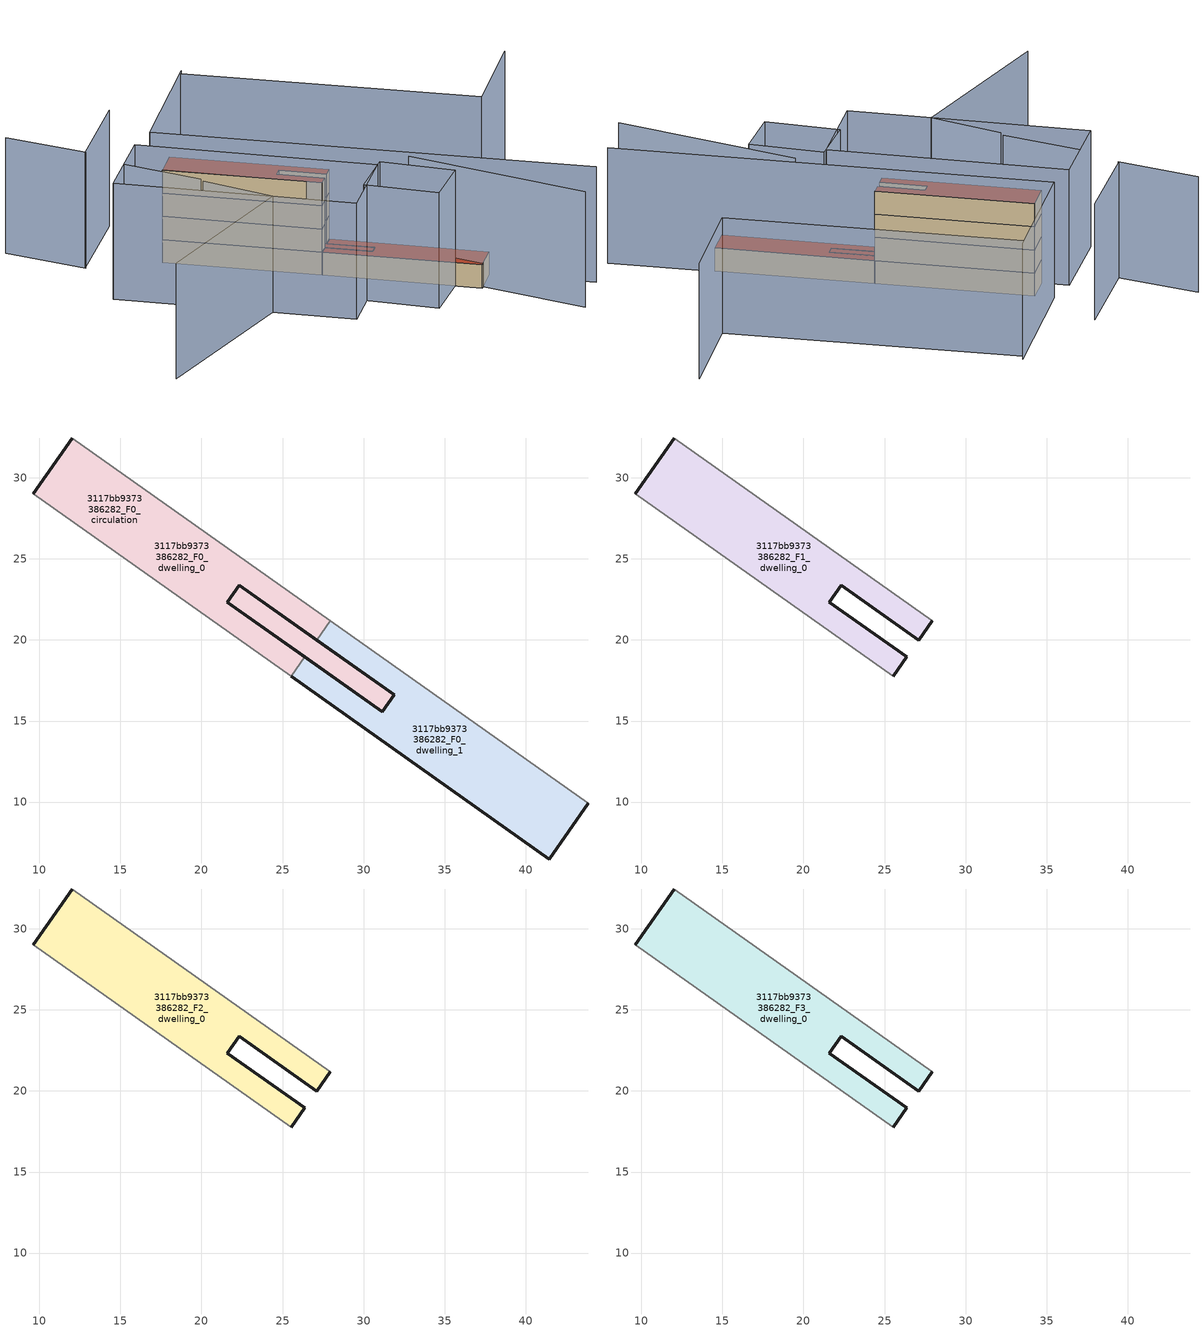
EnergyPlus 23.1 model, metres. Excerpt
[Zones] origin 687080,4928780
3117bb9373386282_F0_dwelling_0
 floor ground (EU_floor_Construction): 22.33,23.37 21.97,22.86 21.6,22.34 26.38,18.96 25.53,17.76 9.62,29.03 12.04,32.46 27.95,21.18 27.1,19.99 z0; 31.88,16.61 31.15,15.58 21.6,22.34 21.97,22.86 22.33,23.37 z0
 wall outside (EU_wall_Construction): 12.04,32.46 9.62,29.03 / 26.38,18.96 21.6,22.34 22.33,23.37 27.1,19.99 z0:3
 wall adiabatic (EU_wall_Construction): 9.62,29.03 25.53,17.76 / 27.95,21.18 12.04,32.46 z0:3
 wall to 3117bb9373386282_F0_dwelling_1 (EU_wall_Construction): 25.53,17.76 26.38,18.96 / 27.1,19.99 27.95,21.18 z0:3
 roof outside (EU_floor_Construction): 31.15,15.58 31.88,16.61 27.1,19.99 22.33,23.37 21.97,22.86 21.6,22.34 26.38,18.96 z3
3117bb9373386282_F0_dwelling_1
 floor ground (EU_floor_Construction): 43.86,9.91 41.44,6.49 25.53,17.76 26.38,18.96 31.15,15.58 31.88,16.61 27.1,19.99 27.95,21.18 z0
 wall outside (EU_wall_Construction): 27.1,19.99 31.88,16.61 31.15,15.58 26.38,18.96 / 25.53,17.76 41.44,6.49 43.86,9.91 z0:3
 wall adiabatic (EU_wall_Construction): 43.86,9.91 27.95,21.18 z0:3
 roof outside (EU_roof_Construction): 41.44,6.49 43.86,9.91 27.95,21.18 27.1,19.99 31.88,16.61 31.15,15.58 26.38,18.96 25.53,17.76 z3
3117bb9373386282_F0_circulation
 floor ground (EU_floor_Construction): 22.33,23.37 21.97,22.86 21.6,22.34 26.38,18.96 25.53,17.76 9.62,29.03 12.04,32.46 27.95,21.18 27.1,19.99 z0; 31.88,16.61 31.15,15.58 21.6,22.34 21.97,22.86 22.33,23.37 z0
 wall outside (EU_wall_Construction): 31.15,15.58 31.88,16.61 22.33,23.37 21.6,22.34 31.15,15.58 z0:3
 roof outside (EU_roof_Construction): 26.38,18.96 21.6,22.34 21.97,22.86 22.33,23.37 27.1,19.99 27.95,21.18 12.04,32.46 9.62,29.03 25.53,17.76 z3; 31.15,15.58 31.88,16.61 22.33,23.37 21.97,22.86 21.6,22.34 z3
3117bb9373386282_F1_dwelling_0
 floor to 3117bb9373386282_F0_dwelling_0 (EU_floor_Construction): 22.33,23.37 21.97,22.86 21.6,22.34 26.38,18.96 25.53,17.76 9.62,29.03 12.04,32.46 27.95,21.18 27.1,19.99 z3
 wall outside (EU_wall_Construction): 12.04,32.46 9.62,29.03 / 25.53,17.76 26.38,18.96 21.6,22.34 22.33,23.37 27.1,19.99 27.95,21.18 z3:6
 wall adiabatic (EU_wall_Construction): 9.62,29.03 25.53,17.76 / 27.95,21.18 12.04,32.46 z3:6
3117bb9373386282_F2_dwelling_0
 floor to 3117bb9373386282_F1_dwelling_0 (EU_floor_Construction): 22.33,23.37 21.6,22.34 26.38,18.96 25.53,17.76 9.62,29.03 12.04,32.46 27.95,21.18 27.1,19.99 z6
 wall outside (EU_wall_Construction): 12.04,32.46 9.62,29.03 / 25.53,17.76 26.38,18.96 21.6,22.34 22.33,23.37 27.1,19.99 27.95,21.18 z6:9
 wall adiabatic (EU_wall_Construction): 9.62,29.03 25.53,17.76 / 27.95,21.18 12.04,32.46 z6:9
3117bb9373386282_F3_dwelling_0
 floor to 3117bb9373386282_F2_dwelling_0 (EU_floor_Construction): 22.33,23.37 21.6,22.34 26.38,18.96 25.53,17.76 9.62,29.03 12.04,32.46 27.95,21.18 27.1,19.99 z9
 wall outside (EU_wall_Construction): 12.04,32.46 9.62,29.03 / 25.53,17.76 26.38,18.96 21.6,22.34 22.33,23.37 27.1,19.99 27.95,21.18 z9:12
 wall adiabatic (EU_wall_Construction): 9.62,29.03 25.53,17.76 / 27.95,21.18 12.04,32.46 z9:12
 roof outside (EU_roof_Construction): 26.38,18.96 21.6,22.34 22.33,23.37 27.1,19.99 27.95,21.18 12.04,32.46 9.62,29.03 25.53,17.76 z12
shading: 35.41,14.61 50.29,-3.87 / 9.83,17.4 15.55,9.8 / 15.55,9.8 -3.23,-4.32 / 3.22,25.94 9.81,18.11 / 54.56,2.64 10.11,33.81 / 10.11,33.81 21.1,49.48 / -6.3,39.16 0.6,31.19 / 8.34,41.88 0.54,31.25 / 58.89,39.5 50.75,27.83 / 50.75,27.83 20.72,48.77 / 38.76,8.42 34.22,2.84 / 34.22,2.84 26.96,8.75 / 26.96,8.75 31.5,14.33 / 31.5,14.33 38.76,8.42 / 6.89,31.03 30.97,13.68 / 30.97,13.68 23.86,3.81 / 23.86,3.81 -0.22,21.16 / -0.22,21.16 6.89,31.03 z0:15
[Building]
EU S2 Campaign: North Axis=0; Terrain=City; Solar Distribution=FullExterior
[Site:Location]
Bologna: Latitude=44.5; Longitude=11.25; Time Zone=1; Elevation=37
[SizingPeriod:WeatherFileDays]
AnnualSizingPeriod: Begin Month=1; Begin Day of Month=1; End Month=12; End Day of Month=31; Day of Week for Start Day=Monday; Use Weather File Daylight Saving Period=No; Use Weather File Rain and Snow Indicators=No
[MATERIAL]
EU_InternalMass_Material: Roughness=MediumRough; Thickness=0.1; Conductivity=1; Density=1800; Specific Heat=900; Thermal Absorptance=0.9; Solar Absorptance=0.7; Visible Absorptance=0.7
[MATERIAL:NOMASS] Roughness=MediumRough; Thermal Absorptance=0.9; Solar Absorptance=0.7; Visible Absorptance=0.7
Name | Thermal Resistance
EU_wall_NoMass | 0.937881
EU_roof_NoMass | 0.548572
EU_floor_NoMass | 0.71348
[CONSTRUCTION]
EU_wall_Construction: EU_wall_NoMass
EU_roof_Construction: EU_roof_NoMass
EU_floor_Construction: EU_floor_NoMass
EU_InternalMass_Construction: EU_InternalMass_Material
[ZONE] Type=1; Multiplier=1; Ceiling Height=autocalculate; Floor Area=autocalculate; Part of Total Floor Area=Yes
Name | Volume
3117bb9373386282_F0_dwelling_0; 3117bb9373386282_F0_circulation | 267.514
3117bb9373386282_F1_dwelling_0 | 223.338
3117bb9373386282_F2_dwelling_0; 3117bb9373386282_F3_dwelling_0; 3117bb9373386282_F0_dwelling_1 | 223.337
[INTERNALMASS] Construction=EU_InternalMass_Construction
Name | Zone or ZoneList | Surface Area
3117bb9373386282_F0_dwelling_0_EU_InternalMass | 3117bb9373386282_F0_dwelling_0 | 74.4455
3117bb9373386282_F0_dwelling_1_EU_InternalMass | 3117bb9373386282_F0_dwelling_1 | 74.4455
3117bb9373386282_F1_dwelling_0_EU_InternalMass | 3117bb9373386282_F1_dwelling_0 | 162.473
3117bb9373386282_F2_dwelling_0_EU_InternalMass | 3117bb9373386282_F2_dwelling_0 | 162.473
3117bb9373386282_F3_dwelling_0_EU_InternalMass | 3117bb9373386282_F3_dwelling_0 | 162.473
[OTHEREQUIPMENT] Fuel Type=Electricity; Design Level Calculation Method=Watts/Area; Power per Zone Floor Area=1; Fraction Latent=0; Fraction Radiant=0; Fraction Lost=0; Carbon Dioxide Generation Rate=0; EndUse Subcategory=EU_Step8_InternalGains
Name | Zone or ZoneList or Space or SpaceList | Schedule
EU_Step8_InternalGain_3117bb9373386282_F0_dwelling_0_f000 | 3117bb9373386282_F0_dwelling_0 | EU_Step8_GainSchedule_3117bb9373386282_F0_dwelling_0_f000
EU_Step8_InternalGain_3117bb9373386282_F0_dwelling_1_f000 | 3117bb9373386282_F0_dwelling_1 | EU_Step8_GainSchedule_3117bb9373386282_F0_dwelling_1_f000
EU_Step8_InternalGain_3117bb9373386282_F1_dwelling_0_f000 | 3117bb9373386282_F1_dwelling_0 | EU_Step8_GainSchedule_3117bb9373386282_F1_dwelling_0_f000
EU_Step8_InternalGain_3117bb9373386282_F2_dwelling_0_f000 | 3117bb9373386282_F2_dwelling_0 | EU_Step8_GainSchedule_3117bb9373386282_F2_dwelling_0_f000
EU_Step8_InternalGain_3117bb9373386282_F3_dwelling_0_f000 | 3117bb9373386282_F3_dwelling_0 | EU_Step8_GainSchedule_3117bb9373386282_F3_dwelling_0_f000
[ZONEINFILTRATION:DESIGNFLOWRATE]
EU_Circulation_Infiltration_3117bb9373386282_F0_circulation: Zone or ZoneList or Space or SpaceList=3117bb9373386282_F0_circulation; Schedule=EU_AlwaysOn; Design Flow Rate Calculation Method=Flow/Area; Flow Rate per Floor Area=0.0005; Constant Term Coefficient=1; Temperature Term Coefficient=0; Velocity Term Coefficient=0; Velocity Squared Term Coefficient=0
[ZONEVENTILATION:DESIGNFLOWRATE] Schedule=EU_AlwaysOn; Design Flow Rate Calculation Method=AirChanges/Hour; Air Changes per Hour=0.687892; Ventilation Type=Natural; Fan Pressure Rise=0; Fan Total Efficiency=1; Constant Term Coefficient=1; Temperature Term Coefficient=0; Velocity Term Coefficient=0; Velocity Squared Term Coefficient=0; Minimum Indoor Temperature=-100; Maximum Indoor Temperature=100; Delta Temperature=-100; Minimum Outdoor Temperature=-100; Maximum Outdoor Temperature=100; Maximum Wind Speed=40
Name | Zone or ZoneList or Space or SpaceList
EU_ConstantAir_3117bb9373386282_F0_dwelling_0 | 3117bb9373386282_F0_dwelling_0
EU_ConstantAir_3117bb9373386282_F0_dwelling_1 | 3117bb9373386282_F0_dwelling_1
EU_ConstantAir_3117bb9373386282_F1_dwelling_0 | 3117bb9373386282_F1_dwelling_0
EU_ConstantAir_3117bb9373386282_F2_dwelling_0 | 3117bb9373386282_F2_dwelling_0
EU_ConstantAir_3117bb9373386282_F3_dwelling_0 | 3117bb9373386282_F3_dwelling_0
[HVACTEMPLATE:THERMOSTAT] Constant Heating Setpoint=20; Constant Cooling Setpoint=50
EU_HeatOnly_3117bb9373386282_F0_dwelling_0; EU_HeatOnly_3117bb9373386282_F0_dwelling_1; EU_HeatOnly_3117bb9373386282_F1_dwelling_0; EU_HeatOnly_3117bb9373386282_F2_dwelling_0; EU_HeatOnly_3117bb9373386282_F3_dwelling_0
[HVACTEMPLATE:ZONE:IDEALLOADSAIRSYSTEM] System Availability Schedule=EU_AlwaysOn; Maximum Heating Supply Air Temperature=50; Minimum Cooling Supply Air Temperature=13; Maximum Heating Supply Air Humidity Ratio=0.0156; Minimum Cooling Supply Air Humidity Ratio=0.0077; Heating Limit=NoLimit; Cooling Limit=NoLimit; Heating Availability Schedule=EU_AlwaysOn; Cooling Availability Schedule=EU_CoolingOff; Dehumidification Control Type=ConstantSensibleHeatRatio; Cooling Sensible Heat Ratio=0.7; Dehumidification Setpoint=60; Humidification Control Type=None; Humidification Setpoint=30; Outdoor Air Method=None; Outdoor Air Flow Rate per Person=0.00944; Outdoor Air Flow Rate per Zone Floor Area=0; Outdoor Air Flow Rate per Zone=0; Demand Controlled Ventilation Type=None; Outdoor Air Economizer Type=NoEconomizer; Heat Recovery Type=None; Sensible Heat Recovery Effectiveness=0.7; Latent Heat Recovery Effectiveness=0.65
Name | Template Thermostat
3117bb9373386282_F0_dwelling_0 | EU_HeatOnly_3117bb9373386282_F0_dwelling_0
3117bb9373386282_F0_dwelling_1 | EU_HeatOnly_3117bb9373386282_F0_dwelling_1
3117bb9373386282_F1_dwelling_0 | EU_HeatOnly_3117bb9373386282_F1_dwelling_0
3117bb9373386282_F2_dwelling_0 | EU_HeatOnly_3117bb9373386282_F2_dwelling_0
3117bb9373386282_F3_dwelling_0 | EU_HeatOnly_3117bb9373386282_F3_dwelling_0
[SIZING:ZONE] Zone Cooling Design Supply Air Temperature Input Method=SupplyAirTemperature; Zone Cooling Design Supply Air Temperature=13; Zone Heating Design Supply Air Temperature Input Method=SupplyAirTemperature; Zone Heating Design Supply Air Temperature=50; Zone Cooling Design Supply Air Humidity Ratio=0.008; Zone Heating Design Supply Air Humidity Ratio=0.008; Cooling Design Air Flow Method=DesignDay; Cooling Design Air Flow Rate=0; Cooling Minimum Air Flow per Zone Floor Area=0.000762; Cooling Minimum Air Flow=0; Cooling Minimum Air Flow Fraction=0.2; Heating Design Air Flow Method=DesignDay; Heating Design Air Flow Rate=0; Heating Maximum Air Flow per Zone Floor Area=0.002032; Heating Maximum Air Flow=0.141576; Heating Maximum Air Flow Fraction=0.3; Account for Dedicated Outdoor Air System=No; Dedicated Outdoor Air System Control Strategy=NeutralSupplyAir; Dedicated Outdoor Air Low Setpoint Temperature for Design=autosize; Dedicated Outdoor Air High Setpoint Temperature for Design=autosize; Zone Load Sizing Method=Sensible Load Only No Latent Load; Zone Latent Cooling Design Supply Air Humidity Ratio Input Method=HumidityRatioDifference; Zone Cooling Design Supply Air Humidity Ratio Difference=0.005; Zone Latent Heating Design Supply Air Humidity Ratio Input Method=HumidityRatioDifference; Zone Humidification Design Supply Air Humidity Ratio Difference=0.005
3117bb9373386282_F0_dwelling_0; 3117bb9373386282_F0_dwelling_1; 3117bb9373386282_F1_dwelling_0; 3117bb9373386282_F2_dwelling_0; 3117bb9373386282_F3_dwelling_0
[SCHEDULE:CONSTANT]
Name | Hourly Value
EU_AlwaysOn | 1
EU_CoolingOff | 0
[SCHEDULE:FILE] Column Number=1; Rows to Skip at Top=0; Number of Hours of Data=8760; Column Separator=Comma; Interpolate to Timestep=No; Minutes per Item=60; Adjust Schedule for Daylight Savings=Yes
Name | File
EU_Step8_GainSchedule_3117bb9373386282_F0_dwelling_0_f000 | ../../schedules/3117bb9373386282/3117bb9373386282_F0_dwelling_0_f000_gain.csv
EU_Step8_GainSchedule_3117bb9373386282_F0_dwelling_1_f000 | ../../schedules/3117bb9373386282/3117bb9373386282_F0_dwelling_1_f000_gain.csv
EU_Step8_GainSchedule_3117bb9373386282_F1_dwelling_0_f000 | ../../schedules/3117bb9373386282/3117bb9373386282_F1_dwelling_0_f000_gain.csv
EU_Step8_GainSchedule_3117bb9373386282_F2_dwelling_0_f000 | ../../schedules/3117bb9373386282/3117bb9373386282_F2_dwelling_0_f000_gain.csv
EU_Step8_GainSchedule_3117bb9373386282_F3_dwelling_0_f000 | ../../schedules/3117bb9373386282/3117bb9373386282_F3_dwelling_0_f000_gain.csv
